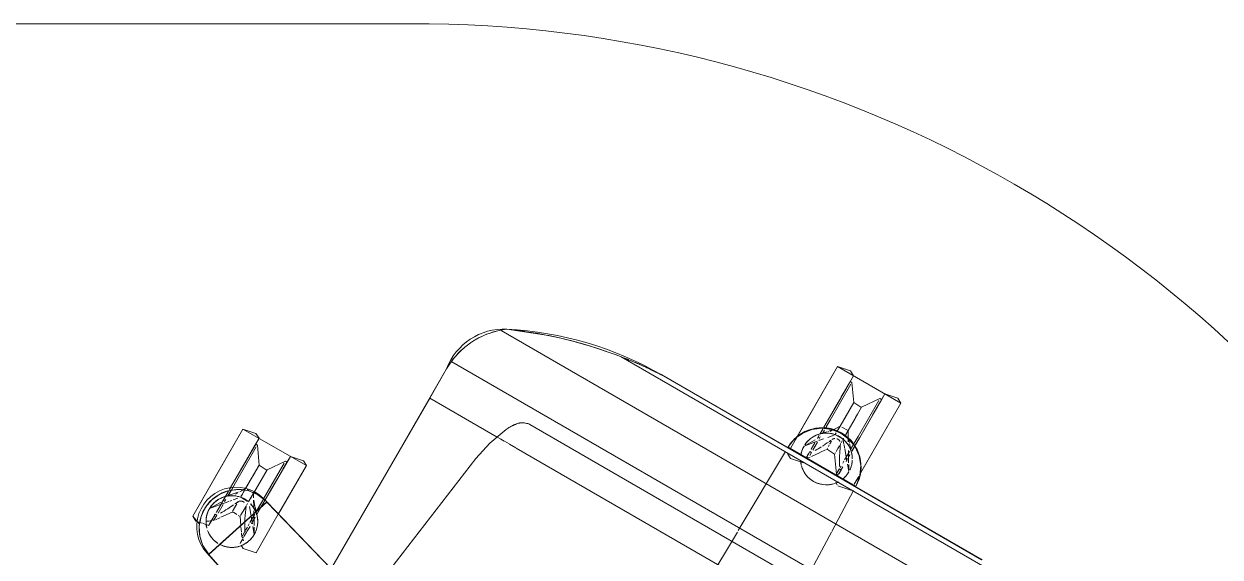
# Model space of a CAD drawing. Header units: inches. Extents: x 6664 to 8129, y 209 to 1287.
# Drawn here: x 7153.6 to 7184.17, y 544.62 to 558.24 of the extents above; entities that cross this region are included whole.
import ezdxf

# ---------------------------------------------------------------- set-up
doc = ezdxf.new("R2010")
doc.units = ezdxf.units.IN
doc.header["$MEASUREMENT"] = 0
doc.layers.add('I-FURN', color=30, linetype='Continuous', lineweight=9)

# ---------------------------------------------------------------- blocks, each defined once
blk = doc.blocks.new('Desk-Worksurface-Teknion-WWWTW3060-R2011 - 30_ x 60_-V101-11th FLOOR POWER _ SIGNAL')
at = {"layer": 'I-FURN'}
blk.add_line((-33.212, -13.762), (-59.556, -13.762), dxfattribs=at)
blk.add_arc((-33.53, -44.312), 30.551, 30.5945, 89.4047, dxfattribs=at)
blk = doc.blocks.new('Allsteel Seating Acuity Work-Conference Chair1 - Fully Adj_ Arms_ Mesh Back-8528734-11th FLOOR POWER _ SIGNAL')
at = {"layer": 'I-FURN', "lineweight": 13}
for p, q in [((-0.935, 15.188), (-0.935, 13.123)), ((0.935, 15.188), (-0.935, 15.188)), ((-0.935, 13.904), (-0.935, 15.188)), ((-0.935, 15.188), (-0.935, 13.904)), ((-0.463, 15.188), (-0.463, 14.977)), ((-0.463, 13.904), (-0.463, 15.188)), ((-0.413, 15.018), (-0.463, 15.018)), ((-0.463, 15.018), (-0.463, 14.964)), ((-0.463, 14.559), (-0.463, 15.018)), ((-0.117, 14.596), (-0.413, 15.018)), ((0.413, 15.018), (0.117, 14.596)), ((0.463, 15.018), (0.413, 15.018)), ((0.463, 15.188), (0.463, 14.977)), ((0.463, 13.904), (0.463, 15.188)), ((0.935, 15.188), (0.935, 13.123)), ((0.935, 15.188), (0.935, 13.904)), ((0.935, 13.904), (0.935, 15.188)), ((-0.463, 14.977), (-0.463, 14.812)), ((-0.463, 14.964), (-0.463, 14.825)), ((-0.463, 14.805), (-0.463, 14.559)), ((-0.463, 14.792), (-0.463, 14.562)), ((-0.413, 14.964), (-0.413, 13.904)), ((-0.413, 13.904), (-0.413, 14.964)), ((0.413, 14.964), (0.413, 13.904)), ((0.413, 13.904), (0.413, 14.964)), ((0.463, 14.977), (0.463, 14.812)), ((0.463, 14.964), (0.463, 14.825)), ((0.463, 14.964), (0.463, 14.964)), ((0.463, 14.559), (0.463, 14.964)), ((0.463, 14.805), (0.463, 14.559)), ((0.463, 14.792), (0.463, 14.622)), ((-0.463, 14.548), (-0.463, 14.249)), ((-0.463, 13.904), (-0.463, 14.548)), ((-0.463, 14.546), (-0.463, 14.243)), ((-0.117, 13.904), (-0.117, 14.596)), ((-0.117, 14.393), (-0.117, 14.288)), ((0.117, 13.904), (0.117, 14.596)), ((0.117, 14.393), (0.117, 14.288)), ((0.463, 14.548), (0.463, 13.904)), ((0.463, 13.904), (0.463, 14.548)), ((0.463, 14.546), (0.463, 13.904)), ((-0.463, 14.242), (-0.463, 13.904)), ((-0.463, 14.237), (-0.463, 13.904)), ((-0.117, 14.259), (-0.117, 13.904)), ((0.117, 14.259), (0.117, 13.904)), ((-0.935, 13.066), (-0.935, 13.904)), ((-0.935, 13.904), (-0.935, 13.066)), ((-0.463, 13.685), (-0.463, 13.904)), ((-0.463, 13.904), (-0.463, 13.671)), ((-0.463, 13.686), (-0.463, 13.904)), ((-0.463, 13.904), (-0.463, 13.672)), ((-0.413, 13.707), (-0.413, 13.904)), ((-0.413, 13.904), (-0.413, 13.698)), ((-0.242, 13.719), (-0.204, 13.761)), ((-0.204, 13.761), (-0.117, 13.904)), ((-0.204, 13.761), (-0.203, 13.761)), ((-0.117, 13.8), (-0.117, 13.904)), ((-0.117, 13.775), (-0.117, 13.904)), ((-0.117, 13.904), (-0.117, 13.793)), ((-0.068, 13.904), (0.117, 13.904)), ((0.117, 13.904), (0.204, 13.761)), ((0.117, 13.904), (0.117, 13.8)), ((0.117, 13.775), (0.117, 13.904)), ((0.117, 13.904), (0.117, 13.793)), ((0.203, 13.761), (0.224, 13.739)), ((0.204, 13.761), (0.219, 13.736)), ((0.413, 13.707), (0.413, 13.904)), ((0.413, 13.904), (0.413, 13.698)), ((0.463, 13.877), (0.463, 13.904)), ((0.463, 13.904), (0.463, 13.876)), ((0.463, 13.685), (0.463, 13.904)), ((0.463, 13.904), (0.463, 13.875)), ((0.463, 13.686), (0.463, 13.877)), ((0.463, 13.876), (0.463, 13.672)), ((0.463, 13.875), (0.463, 13.671)), ((0.935, 13.904), (0.935, 13.071)), ((0.935, 13.071), (0.935, 13.904)), ((-0.463, 13.473), (-0.463, 13.623)), ((-0.463, 13.473), (-0.463, 13.622)), ((-0.463, 13.611), (-0.463, 13.467)), ((-0.463, 13.61), (-0.463, 13.463)), ((-0.463, 13.473), (-0.343, 13.606)), ((-0.413, 13.515), (-0.413, 13.613)), ((-0.413, 13.604), (-0.413, 13.511)), ((-0.325, 13.626), (-0.242, 13.719)), ((-0.269, 13.652), (-0.238, 13.703)), ((-0.171, 13.586), (-0.246, 13.496)), ((-0.136, 13.628), (-0.166, 13.592)), ((-0.117, 13.65), (-0.117, 13.703)), ((-0.117, 13.536), (-0.117, 13.493)), ((-0.117, 13.457), (-0.117, 13.378)), ((0.025, 13.65), (-0.08, 13.65)), ((0.117, 13.65), (0.07, 13.65)), ((0.117, 13.677), (0.117, 13.65)), ((0.117, 13.65), (0.117, 13.677)), ((0.117, 13.602), (0.117, 13.546)), ((0.117, 13.457), (0.117, 13.378)), ((0.135, 13.628), (0.197, 13.555)), ((0.208, 13.542), (0.258, 13.482)), ((0.224, 13.727), (0.264, 13.66)), ((0.234, 13.727), (0.298, 13.656)), ((0.27, 13.467), (0.483, 13.212)), ((0.289, 13.618), (0.313, 13.579)), ((0.318, 13.633), (0.386, 13.558)), ((0.38, 13.467), (0.542, 13.197)), ((0.386, 13.558), (0.423, 13.517)), ((0.413, 13.518), (0.413, 13.634)), ((0.413, 13.625), (0.413, 13.514)), ((0.413, 13.456), (0.413, 13.343)), ((0.453, 13.484), (0.484, 13.45)), ((0.463, 13.513), (0.463, 13.64)), ((0.463, 13.512), (0.463, 13.638)), ((0.463, 13.627), (0.463, 13.505)), ((0.463, 13.625), (0.463, 13.502)), ((-0.43, 13.276), (-0.661, 13)), ((-0.635, 13.042), (-0.495, 13.275)), ((-0.463, 13.438), (-0.463, 13.343)), ((-0.463, 13.433), (-0.463, 13.338)), ((-0.463, 13.214), (-0.463, 13.015)), ((-0.463, 13.206), (-0.463, 13.023)), ((-0.451, 13.349), (-0.413, 13.413)), ((-0.413, 13.368), (-0.413, 13.343)), ((-0.413, 13.262), (-0.413, 13.022)), ((-0.321, 13.407), (-0.403, 13.308)), ((-0.227, 13.057), (-0.136, 13.187)), ((-0.117, 13.376), (-0.117, 13.45)), ((-0.117, 13.3), (-0.117, 13.346)), ((-0.117, 13.243), (-0.117, 13.254)), ((0.117, 13.291), (0.117, 13.45)), ((0.117, 13.243), (0.117, 13.254)), ((0.117, 13.213), (0.413, 12.791)), ((0.413, 13.341), (0.413, 13.21)), ((0.413, 13.176), (0.413, 13.114)), ((0.463, 13.398), (0.463, 13.343)), ((0.463, 13.392), (0.463, 13.331)), ((0.463, 13.279), (0.463, 13.206)), ((0.463, 13.278), (0.463, 13.198)), ((0.53, 13.157), (0.648, 13.015)), ((0.564, 13.161), (0.651, 13.016)), ((-0.935, 13.008), (-0.935, 13.066)), ((-0.935, 13.066), (-0.935, 12.793)), ((-0.935, 12.793), (-0.935, 12.997)), ((-0.463, 12.957), (-0.463, 12.935)), ((-0.463, 12.849), (-0.463, 12.95)), ((-0.463, 12.95), (-0.413, 12.95)), ((-0.463, 12.906), (-0.463, 12.816)), ((-0.463, 12.897), (-0.463, 12.841)), ((-0.463, 12.815), (-0.463, 12.895)), ((-0.413, 12.865), (-0.413, 12.95)), ((-0.362, 12.865), (-0.234, 13.047)), ((0.413, 13.031), (0.413, 12.984)), ((0.413, 12.95), (0.463, 12.95)), ((0.413, 12.822), (0.413, 12.95)), ((0.413, 12.935), (0.413, 12.836)), ((0.463, 13.033), (0.463, 12.986)), ((0.463, 13.027), (0.463, 12.972)), ((0.463, 12.976), (0.463, 12.818)), ((0.463, 12.96), (0.463, 12.843)), ((0.463, 12.95), (0.463, 12.852)), ((0.463, 12.817), (0.463, 12.95)), ((0.935, 12.793), (0.935, 13.028)), ((0.935, 12.997), (0.935, 12.793)), ((-5.987, 12.615), (-6.693, 12.474)), ((-5.864, 12.635), (-5.987, 12.615)), ((-5.846, 12.635), (5.846, 12.635)), ((4.733, 12.755), (-4.733, 12.755)), ((-4.717, 12.754), (4.717, 12.754)), ((-1.002, 12.647), (-1.038, 10.289)), ((-1.038, 10.289), (-1.002, 12.647)), ((-1, 12.772), (-1, 12.787)), ((-1, 12.769), (-1, 12.787)), ((1, 12.769), (-1, 12.769)), ((1, 12.772), (-0.983, 12.772)), ((-0.463, 12.621), (-0.512, 12.611)), ((-0.463, 12.769), (-0.463, 12.829)), ((-0.463, 12.791), (-0.413, 12.791)), ((-0.463, 12.791), (-0.463, 12.791)), ((-0.413, 12.791), (-0.386, 12.83)), ((-0.413, 12.791), (-0.413, 12.791)), ((0.413, 12.791), (0.463, 12.791)), ((0.413, 12.791), (0.413, 12.791)), ((0.463, 12.791), (0.463, 12.791)), ((0.565, 12.565), (0.505, 12.598)), ((0.935, 12.621), (0.592, 12.55)), ((0.999, 12.811), (1, 12.772)), ((0.999, 12.811), (1, 12.769)), ((1.004, 12.647), (1.043, 11.462)), ((1.043, 11.462), (1.004, 12.647)), ((-7.486, 12.258), (-7.725, 12.18)), ((-6.701, 12.472), (-7.15, 12.357)), ((-7.728, 12.179), (-8.73, 11.788)), ((-8.858, 11.684), (-8.991, 11.557)), ((-8.84, 11.684), (8.84, 11.684)), ((-9.072, 11.468), (-9.111, 11.42)), ((-8.991, 11.557), (-9.071, 11.468)), ((1.043, 11.448), (1.283, 4.08)), ((1.283, 4.08), (1.043, 11.448)), ((-9.272, 11.187), (-9.336, 11.071)), ((-9.561, 10.137), (-9.561, 4.022)), ((-9.561, 8.532), (-9.561, 10.137)), ((-9.561, 10.137), (-9.561, 9.277)), ((-9.533, 10.364), (8.516, 10.364)), ((-1.039, 10.245), (-1.134, 4.08)), ((-1.134, 4.08), (-1.039, 10.245)), ((-7.009, 9.973), (7.009, 9.973)), ((-9.561, 9.277), (-9.561, 4.021)), ((-9.561, 9.277), (-7.571, 9.277)), ((-7.548, 9.277), (-7.464, 9.277)), ((-7.463, 9.277), (-7.362, 9.277)), ((-7.357, 9.277), (-7.215, 9.277)), ((-7.209, 9.277), (-7.016, 9.277)), ((-7.009, 9.277), (7.009, 9.277)), ((-9.561, 4.021), (-9.561, 8.532)), ((-8.475, 3.356), (-7.767, 8.532)), ((-13.299, 6.205), (-11.429, 6.205)), ((-13.299, 3.638), (-13.299, 6.205)), ((-13.299, 4.922), (-13.299, 6.205)), ((-13.299, 6.205), (-13.299, 4.922)), ((-12.826, 6.205), (-12.826, 5.994)), ((-12.826, 4.922), (-12.826, 6.205)), ((-11.901, 6.205), (-11.901, 5.994)), ((-11.901, 4.922), (-11.901, 6.205)), ((-11.429, 6.205), (-11.429, 4.78)), ((-11.429, 6.205), (-11.429, 4.922)), ((-11.429, 4.922), (-11.429, 6.205)), ((-12.777, 6.035), (-12.826, 6.035)), ((-12.826, 5.576), (-12.826, 6.035)), ((-12.826, 6.035), (-12.826, 5.981)), ((-12.826, 5.994), (-12.826, 5.829)), ((-12.826, 5.981), (-12.826, 5.842)), ((-12.826, 5.823), (-12.826, 5.576)), ((-12.481, 5.613), (-12.777, 6.035)), ((-12.777, 5.981), (-12.777, 4.922)), ((-12.777, 4.922), (-12.777, 5.981)), ((-11.95, 6.035), (-12.246, 5.613)), ((-11.901, 6.035), (-11.95, 6.035)), ((-11.95, 5.981), (-11.95, 4.922)), ((-11.95, 4.922), (-11.95, 5.981)), ((-11.901, 5.994), (-11.901, 5.829)), ((-11.901, 5.981), (-11.901, 5.842)), ((-11.901, 5.981), (-11.901, 5.981)), ((-11.901, 5.576), (-11.901, 5.981)), ((-11.901, 5.823), (-11.901, 5.576)), ((-12.826, 5.809), (-12.826, 5.579)), ((-12.826, 5.565), (-12.826, 5.266)), ((-12.826, 4.922), (-12.826, 5.565)), ((-12.826, 5.563), (-12.826, 5.26)), ((-12.481, 4.922), (-12.481, 5.613)), ((-12.246, 4.928), (-12.246, 5.613)), ((-11.901, 5.809), (-11.901, 5.579)), ((-11.901, 5.565), (-11.901, 5.373)), ((-11.901, 4.922), (-11.901, 5.565)), ((-11.901, 5.563), (-11.901, 5.367)), ((-12.826, 5.259), (-12.826, 4.922)), ((-12.826, 5.254), (-12.826, 4.922)), ((-12.481, 5.41), (-12.481, 5.306)), ((-12.481, 5.276), (-12.481, 5.056)), ((-12.246, 5.41), (-12.246, 5.306)), ((-12.246, 5.276), (-12.246, 5.186)), ((-11.901, 5.366), (-11.901, 4.922)), ((-11.901, 5.36), (-11.901, 4.922)), ((-13.299, 3.638), (-13.299, 4.922)), ((-13.299, 4.922), (-13.299, 3.638)), ((-12.826, 4.702), (-12.826, 4.922)), ((-12.826, 4.922), (-12.826, 4.688)), ((-12.826, 4.704), (-12.826, 4.922)), ((-12.826, 4.922), (-12.826, 4.689)), ((-12.777, 4.724), (-12.777, 4.922)), ((-12.777, 4.922), (-12.777, 4.716)), ((-12.521, 4.855), (-12.481, 4.922)), ((-12.481, 5.032), (-12.481, 4.922)), ((-12.481, 4.871), (-12.481, 4.922)), ((-12.481, 4.87), (-12.481, 4.922)), ((-12.481, 4.922), (-12.481, 4.867)), ((-11.835, 4.897), (-12.453, 2.995)), ((-11.838, 4.897), (-12.45, 3.012)), ((-12.432, 4.922), (-12.294, 4.922)), ((-12.246, 5.177), (-12.246, 4.928)), ((-12.246, 4.922), (-12.184, 4.818)), ((-12.246, 4.922), (-12.246, 4.817)), ((-12.246, 4.682), (-12.246, 4.922)), ((-12.246, 4.922), (-12.246, 4.81)), ((-11.95, 4.542), (-11.95, 4.915)), ((-11.95, 4.915), (-11.95, 4.716)), ((-11.901, 4.704), (-11.901, 4.908)), ((-11.901, 4.907), (-11.901, 4.689)), ((-11.901, 4.702), (-11.901, 4.907)), ((-11.901, 4.907), (-11.901, 4.688)), ((-11.875, 4.909), (-11.838, 4.898)), ((-11.875, 4.909), (-11.835, 4.897)), ((-11.838, 4.898), (-9.561, 4.245)), ((-11.835, 4.897), (-9.561, 4.239)), ((-9.561, 4.239), (-11.835, 4.897)), ((-11.429, 4.922), (-11.429, 4.773)), ((-11.429, 4.773), (-11.429, 4.922)), ((-12.848, 4.467), (-12.599, 4.743)), ((-12.826, 4.489), (-12.826, 4.652)), ((-12.826, 4.489), (-12.826, 4.651)), ((-12.826, 4.64), (-12.826, 4.483)), ((-12.826, 4.638), (-12.826, 4.479)), ((-12.777, 4.532), (-12.777, 4.699)), ((-12.777, 4.69), (-12.777, 4.529)), ((-12.633, 4.669), (-12.602, 4.721)), ((-12.53, 4.609), (-12.61, 4.513)), ((-12.568, 4.778), (-12.567, 4.778)), ((-12.567, 4.778), (-12.521, 4.855)), ((-12.481, 4.817), (-12.481, 4.871)), ((-12.481, 4.688), (-12.481, 4.87)), ((-12.481, 4.867), (-12.481, 4.81)), ((-12.481, 4.697), (-12.481, 4.766)), ((-12.481, 4.757), (-12.481, 4.686)), ((-12.284, 4.667), (-12.444, 4.667)), ((-12.246, 4.792), (-12.246, 4.721)), ((-12.246, 4.784), (-12.246, 4.71)), ((-12.246, 4.619), (-12.246, 4.555)), ((-12.156, 4.771), (-12.076, 4.638)), ((-12.153, 4.771), (-12.05, 4.656)), ((-12.074, 4.635), (-12.051, 4.597)), ((-12.033, 4.637), (-11.95, 4.545)), ((-11.95, 4.716), (-11.95, 4.533)), ((-11.901, 4.489), (-11.901, 4.701)), ((-11.901, 4.489), (-11.901, 4.699)), ((-11.901, 4.686), (-11.901, 4.483)), ((-11.901, 4.685), (-11.901, 4.479)), ((-11.429, 4.773), (-11.429, 3.638)), ((-11.429, 3.638), (-11.429, 4.773)), ((-12.77, 4.321), (-13.023, 4.019)), ((-13.022, 4.021), (-12.847, 4.313)), ((-12.834, 4.334), (-12.776, 4.43)), ((-12.826, 4.474), (-12.826, 4.36)), ((-12.826, 4.47), (-12.826, 4.352)), ((-12.826, 4.331), (-12.826, 4.025)), ((-12.826, 4.296), (-12.826, 4.015)), ((-12.777, 4.425), (-12.777, 4.36)), ((-12.777, 4.286), (-12.777, 4.029)), ((-12.685, 4.424), (-12.767, 4.325)), ((-12.634, 4.484), (-12.67, 4.441)), ((-12.481, 4.535), (-12.481, 4.51)), ((-12.481, 4.474), (-12.481, 4.396)), ((-12.481, 4.281), (-12.481, 4.468)), ((-12.481, 4.314), (-12.481, 4.276)), ((-12.246, 4.26), (-12.246, 4.537)), ((-12.246, 4.474), (-12.246, 4.396)), ((-12.246, 4.377), (-12.246, 4.32)), ((-12.246, 4.304), (-12.246, 4.266)), ((-12.166, 4.572), (-11.881, 4.23)), ((-12.012, 4.532), (-11.984, 4.484)), ((-11.974, 4.469), (-11.821, 4.214)), ((-11.95, 4.545), (-11.88, 4.467)), ((-11.95, 4.473), (-11.95, 4.227)), ((-11.901, 4.415), (-11.901, 4.216)), ((-11.901, 4.409), (-11.901, 4.223)), ((-12.664, 3.97), (-12.481, 4.23)), ((-12.481, 4.26), (-12.481, 4.271)), ((-12.46, 4.242), (-12.481, 4.23)), ((-12.347, 4.236), (-12.448, 4.241)), ((-12.246, 4.23), (-12.305, 4.233)), ((-12.246, 4.23), (-12.113, 4.041)), ((-12.097, 4.017), (-12.019, 3.906)), ((-11.95, 4.193), (-11.95, 4.131)), ((-11.95, 4.093), (-11.95, 4.002)), ((-11.901, 4.143), (-11.901, 3.989)), ((-11.901, 4.14), (-11.901, 4.003)), ((-11.834, 4.174), (-11.703, 4.017)), ((-11.8, 4.178), (-11.703, 4.017)), ((-12.826, 3.967), (-12.777, 3.967)), ((-12.826, 3.965), (-12.826, 3.914)), ((-12.826, 3.774), (-12.826, 3.935)), ((-12.826, 3.923), (-12.826, 3.818)), ((-12.826, 3.914), (-12.826, 3.842)), ((-12.826, 3.819), (-12.826, 3.911)), ((-12.826, 3.83), (-12.826, 3.664)), ((-12.826, 3.808), (-12.777, 3.808)), ((-12.826, 3.808), (-12.826, 3.808)), ((-12.826, 3.639), (-12.826, 3.774)), ((-12.777, 3.819), (-12.777, 3.967)), ((-12.777, 3.808), (-12.777, 3.808)), ((-12.75, 3.846), (-12.68, 3.946)), ((-12.003, 3.883), (-11.95, 3.808)), ((-11.95, 3.967), (-11.901, 3.967)), ((-11.95, 3.839), (-11.95, 3.967)), ((-11.95, 3.952), (-11.95, 3.853)), ((-11.95, 3.808), (-11.901, 3.808)), ((-11.95, 3.808), (-11.95, 3.808)), ((-11.901, 3.969), (-11.901, 3.835)), ((-11.901, 3.967), (-11.901, 3.869)), ((-11.901, 3.834), (-11.901, 3.967)), ((-11.901, 3.949), (-11.901, 3.86)), ((-11.901, 3.808), (-11.901, 3.808)), ((-11.901, 3.779), (-11.901, 3.674)), ((-11.901, 3.639), (-11.901, 3.774)), ((-13.048, 3.541), (-13.299, 3.638)), ((-12.994, 3.604), (-13.06, 3.59)), ((-12.876, 3.628), (-12.977, 3.607)), ((-12.826, 3.638), (-12.876, 3.628)), ((-12.826, 3.664), (-12.826, 3.639)), ((-11.901, 3.664), (-11.901, 3.639)), ((-11.772, 3.567), (-11.859, 3.615)), ((-11.429, 3.638), (-11.772, 3.567)), ((-11.803, 2.772), (-12.516, 3.004)), ((-12.456, 2.996), (-12.47, 3.001)), ((-12.453, 2.995), (-12.47, 3.001)), ((-12.453, 2.995), (-11.79, 2.768)), ((-11.79, 2.768), (-12.453, 2.995))]:
    blk.add_line(p, q, dxfattribs=at)
at = {"layer": 'I-FURN', "lineweight": 13, "flags": 128}
for points in [[(-0.935, 15.188), (-0.592, 15.259), (-0.463, 15.188)], [(0.463, 15.188), (0.806, 15.259), (0.935, 15.188)], [(-0.117, 14.596), (0.097, 14.584), (0.117, 14.596)], [(-1, 12.787), (-0.96, 13.038), (-0.858, 13.271), (-0.701, 13.47), (-0.498, 13.624), (-0.264, 13.721), (-0.012, 13.756), (0.24, 13.727), (0.477, 13.635), (0.683, 13.487), (0.845, 13.291), (0.953, 13.061), (0.999, 12.811)], [(0.117, 13.213), (-0.097, 13.224), (-0.117, 13.213)], [(-0.512, 12.611), (-0.806, 12.55), (-0.935, 12.621)], [(-7.15, 12.357), (-7.325, 12.307), (-7.486, 12.258)], [(-8.73, 11.788), (-8.795, 11.737), (-8.858, 11.684)], [(-9.111, 11.42), (-9.149, 11.371), (-9.272, 11.187)], [(-9.548, 10.364), (-9.557, 10.251), (-9.561, 10.137)], [(-7.767, 8.532), (-7.656, 9.05), (-7.464, 9.562)], [(-13.299, 6.205), (-12.956, 6.276), (-12.826, 6.205)], [(-11.901, 6.205), (-11.558, 6.276), (-11.429, 6.205)], [(-12.481, 5.613), (-12.267, 5.601), (-12.246, 5.613)], [(-12.47, 3.001), (-12.696, 3.116), (-12.886, 3.285), (-13.027, 3.496), (-13.111, 3.736), (-13.131, 3.989), (-13.087, 4.24), (-12.981, 4.471), (-12.82, 4.667), (-12.615, 4.818), (-12.379, 4.911), (-12.127, 4.942), (-11.875, 4.909)], [(-13.06, 3.59), (-13.17, 3.567), (-13.299, 3.638)]]:
    blk.add_lwpolyline(points, dxfattribs=at)
at = {"layer": 'I-FURN', "lineweight": 13}
for centre, radius, start, end in [((0, 12.769), 1, 0, 180), ((0, 12.756), 1, 119.8669, 149.0509), ((0, 12.756), 1, 77.848, 119.8669), ((0, 13), 0.661, 135, 137.1142), ((0, 13), 0.661, 107.433, 134.1323), ((0, 13), 0.661, 90, 133.5683), ((0, 13), 0.661, 75, 105), ((0, 13), 0.661, 85.0413, 90), ((0, 13), 0.661, 52.9451, 80.3514), ((0, 13), 0.661, 47.4079, 73.6036), ((0, 12.756), 1, 76.0909, 77.848), ((0, 12.756), 1, 32.3148, 76.0909), ((0, 13), 0.661, 42.8858, 45), ((0, 13), 0.661, 30, 45), ((0, 12.756), 1, 149.0509, 163.6429), ((0, 13), 0.661, 156.3158, 176.3449), ((0, 13), 0.661, 157.3828, 176.0132), ((0, 13), 0.661, 137.4041, 155.3106), ((0, 13), 0.661, 137.9923, 148.9836), ((0, 13), 0.661, 37.9849, 42.1286), ((0, 13), 0.661, 31.2322, 37.9849), ((0, 13), 0.661, 17.5854, 27.4275), ((0, 13), 0.661, 15, 26.0192), ((0, 13), 0.661, 5.4449, 15.777), ((0, 13), 0.661, 8.4381, 15), ((0, 12.756), 1, 17.7228, 32.3148), ((0, 12.756), 1, 163.6429, 178.2349), ((0, 13), 0.661, 180, 196.3394), ((0, 13), 0.661, 180, 195), ((0, 13), 0.661, 339.3676, 360), ((0, 13), 0.661, 344.1099, 360), ((0, 12.756), 1, 3.1308, 17.7228), ((-4.717, 3.94), 8.814, 90, 117.0814), ((0, 13), 0.661, 195.5109, 200.6324), ((0, 13), 0.661, 196.4711, 202.2345), ((0, 13), 0.661, 212.4659, 223.328), ((0, 13), 0.661, 212.4959, 222.3307), ((0, 13), 0.661, 213.9865, 223.5227), ((0, 13), 0.661, 310.6572, 315.7414), ((0, 13), 0.661, 317.9299, 326.0135), ((0, 13), 0.661, 318.3532, 327.5341), ((0, 13), 0.661, 318.5645, 327.5029), ((0, 13), 0.661, 225, 270), ((0, 13), 0.661, 225, 237.1115), ((0, 13), 0.661, 225.1621, 235.9505), ((0, 13), 0.661, 236.805, 249.5703), ((0, 13), 0.661, 240, 300), ((0, 13), 0.661, 260.3714, 263.1901), ((0, 13), 0.661, 270, 315), ((0, 13), 0.661, 271.5081, 298.4442), ((0, 13), 0.661, 302.8885, 315), ((0, 13), 0.661, 304.0495, 310.6572), ((-8.018, 10.395), 1.564, 117.0814, 189.495), ((-12.205, 3.961), 1.006, 68.5649, 252), ((-12.132, 3.942), 1, 89.7228, 118.9069), ((-12.132, 3.942), 1, 75.1308, 89.7228), ((-12.132, 3.942), 1, 133.4989, 177.2749), ((-12.364, 4.017), 0.661, 120, 146.2704), ((-12.364, 4.017), 0.661, 105.3675, 134.8811), ((-12.132, 3.942), 1, 118.9069, 133.4989), ((-12.364, 4.017), 0.661, 105, 119.2083), ((-12.364, 4.017), 0.661, 90, 104.5636), ((-12.364, 4.017), 0.661, 80.4464, 98.082), ((-12.364, 4.017), 0.661, 80.6508, 90), ((-12.364, 4.017), 0.661, 0, 73.453), ((-12.364, 4.017), 0.661, 52.9451, 72.6748), ((-12.364, 4.017), 0.661, 137.9923, 178.8045), ((-12.364, 4.017), 0.661, 150, 180), ((-12.364, 4.017), 0.661, 135, 137.1142), ((-12.364, 4.017), 0.661, 45.1189, 50.2351), ((-12.364, 4.017), 0.661, 42.8858, 45), ((-12.364, 4.017), 0.661, 37.9849, 42.1286), ((-12.364, 4.017), 0.661, 17.5854, 37.9849), ((-12.132, 3.942), 1, 177.2749, 235.6429), ((-12.364, 4.017), 0.661, 180.1346, 225), ((-12.364, 4.017), 0.661, 180.2007, 205.819), ((-12.364, 4.017), 0.661, 330, 360), ((-12.364, 4.017), 0.661, 0, 15.777), ((-12.364, 4.017), 0.661, 344.1099, 360), ((-12.364, 4.017), 0.661, 209.5204, 222.3307), ((-12.364, 4.017), 0.661, 210, 225), ((-12.364, 4.017), 0.661, 273.121, 338.2937), ((-12.364, 4.017), 0.661, 315, 330), ((-12.364, 4.017), 0.661, 317.6693, 331.2891), ((-12.364, 4.017), 0.661, 230.3406, 267.3923), ((-12.364, 4.017), 0.661, 234.0642, 235.9505), ((-12.364, 4.017), 0.661, 234.1948, 240), ((-12.364, 4.017), 0.661, 235.9505, 248.3638), ((-12.364, 4.017), 0.661, 240, 267.5153), ((-12.364, 4.017), 0.661, 272.5697, 315), ((-12.364, 4.017), 0.661, 276.8099, 290.4297), ((-12.364, 4.017), 0.661, 290.4297, 298.4442), ((-12.364, 4.017), 0.661, 304.0495, 310.6572), ((-12.364, 4.017), 0.661, 314.0049, 317.6693), ((-12.132, 3.942), 1, 235.6429, 250.2349)]:
    blk.add_arc(centre, radius, start, end, dxfattribs=at)
for points in [[(-0.439, 13.494), (-0.447, 13.486), (-0.455, 13.479), (-0.463, 13.471)], [(-0.413, 13.515), (-0.422, 13.508), (-0.43, 13.501), (-0.439, 13.494)], [(-0.315, 13.581), (-0.348, 13.563), (-0.381, 13.541), (-0.413, 13.515)], [(-0.216, 13.624), (-0.236, 13.617), (-0.256, 13.61), (-0.276, 13.601)], [(-0.117, 13.65), (-0.146, 13.645), (-0.175, 13.638), (-0.205, 13.628)], [(-0.167, 13.407), (-0.157, 13.43), (-0.147, 13.453), (-0.137, 13.476)], [(0.025, 13.66), (0.008, 13.661), (-0.009, 13.661), (-0.025, 13.66)], [(0.117, 13.65), (0.089, 13.655), (0.057, 13.659), (0.025, 13.66)], [(0.117, 13.52), (0.151, 13.44), (0.188, 13.361), (0.227, 13.283)], [(0.408, 13.52), (0.386, 13.537), (0.363, 13.553), (0.34, 13.568)], [(0.463, 13.471), (0.455, 13.479), (0.439, 13.494), (0.422, 13.508), (0.413, 13.515)], [(-0.357, 13.044), (-0.326, 13.096), (-0.296, 13.148), (-0.268, 13.202)], [(-0.254, 13.23), (-0.246, 13.245), (-0.238, 13.261), (-0.23, 13.278)], [(-0.226, 13.284), (-0.209, 13.319), (-0.193, 13.354), (-0.177, 13.389)], [(0.229, 13.28), (0.237, 13.263), (0.245, 13.247), (0.253, 13.231)], [(0.259, 13.221), (0.274, 13.192), (0.29, 13.163), (0.306, 13.135)], [(-0.661, 13), (-0.661, 12.935), (-0.651, 12.877), (-0.637, 12.827)], [(0.309, 13.127), (0.333, 13.084), (0.358, 13.042), (0.384, 12.999)], [(0.637, 12.827), (0.651, 12.877), (0.661, 12.935), (0.661, 13)], [(-8.73, 11.788), (-8.422, 11.925), (-7.79, 12.174), (-6.806, 12.463), (-6.127, 12.596), (-5.783, 12.647)], [(-5.783, 12.647), (-5.81, 12.643), (-5.837, 12.639), (-5.864, 12.635)], [(-5.575, 12.676), (-5.645, 12.667), (-5.714, 12.657), (-5.783, 12.647)], [(-5.495, 12.686), (-5.521, 12.683), (-5.548, 12.68), (-5.575, 12.676)], [(-0.633, 12.813), (-0.628, 12.795), (-0.622, 12.78), (-0.616, 12.766)], [(-9.368, 11.005), (-9.391, 10.956), (-9.433, 10.857), (-9.486, 10.694), (-9.526, 10.527), (-9.542, 10.418), (-9.548, 10.364)], [(-12.685, 4.594), (-12.716, 4.577), (-12.747, 4.556), (-12.777, 4.532)], [(-12.339, 4.677), (-12.355, 4.678), (-12.372, 4.678), (-12.389, 4.678)], [(-12.246, 4.667), (-12.275, 4.672), (-12.306, 4.676), (-12.339, 4.677)], [(-12.802, 4.511), (-12.811, 4.504), (-12.819, 4.496), (-12.826, 4.489)], [(-12.777, 4.532), (-12.786, 4.525), (-12.794, 4.518), (-12.802, 4.511)], [(-12.522, 4.444), (-12.509, 4.472), (-12.497, 4.501), (-12.485, 4.53)], [(-12.246, 4.537), (-12.205, 4.439), (-12.16, 4.343), (-12.11, 4.248)], [(-11.953, 4.535), (-11.976, 4.553), (-12, 4.57), (-12.023, 4.585)], [(-11.901, 4.489), (-11.909, 4.496), (-11.925, 4.511), (-11.942, 4.525), (-11.95, 4.532)], [(-13.024, 4.015), (-13.024, 3.951), (-13.015, 3.889), (-13.001, 3.843)], [(-12.105, 4.238), (-12.094, 4.217), (-12.083, 4.196), (-12.071, 4.176)], [(-12.054, 4.144), (-12.021, 4.085), (-11.987, 4.026), (-11.95, 3.967)], [(-11.726, 3.844), (-11.713, 3.894), (-11.703, 3.952), (-11.703, 4.017)], [(-11.707, 4.084), (-11.708, 4.099), (-11.71, 4.115), (-11.713, 4.131)], [(-12.997, 3.83), (-12.985, 3.789), (-12.97, 3.756), (-12.956, 3.725)], [(-11.901, 3.774), (-11.889, 3.762), (-11.875, 3.751), (-11.862, 3.741)], [(-11.784, 3.7), (-11.766, 3.734), (-11.746, 3.777), (-11.73, 3.83)]]:
    blk.add_open_spline(points, degree=3, dxfattribs=at)
for points, knots in [([(-0.025, 13.66), (-0.033, 13.66), (-0.065, 13.658), (-0.096, 13.654), (-0.117, 13.65)], [0.6, 0.6, 0.6, 0.6, 0.7, 1, 1, 1, 1]), ([(-0.117, 13.52), (-0.111, 13.528), (-0.102, 13.538), (-0.088, 13.549), (-0.08, 13.555), (-0.077, 13.557)], [0, 0, 0, 0, 0.1, 0.15, 0.2, 0.2, 0.2, 0.2]), ([(-0.027, 13.581), (-0.025, 13.581), (-0.021, 13.582), (-0.011, 13.583), (0, 13.584), (0.012, 13.583), (0.021, 13.582), (0.034, 13.579), (0.049, 13.574), (0.065, 13.564), (0.073, 13.56), (0.077, 13.557)], [0.4, 0.4, 0.4, 0.4, 0.425, 0.45, 0.5, 0.55, 0.575, 0.6, 0.7, 0.75, 0.798816, 0.798816, 0.798816, 0.798816]), ([(0.554, 13.36), (0.55, 13.365), (0.544, 13.375), (0.53, 13.394), (0.505, 13.427), (0.48, 13.454), (0.463, 13.471)], [0.75, 0.75, 0.75, 0.75, 0.78125, 0.8125, 0.875, 1, 1, 1, 1]), ([(-0.607, 13.261), (-0.608, 13.258), (-0.612, 13.25), (-0.617, 13.236), (-0.623, 13.221), (-0.63, 13.2), (-0.637, 13.174), (-0.645, 13.144), (-0.653, 13.104), (-0.658, 13.069), (-0.659, 13.046), (-0.659, 13.041)], [0.450883, 0.450883, 0.450883, 0.450883, 0.46875, 0.5, 0.53125, 0.5625, 0.625, 0.6875, 0.75, 0.875, 0.9088287, 0.9088287, 0.9088287, 0.9088287]), ([(-0.487, 13.447), (-0.495, 13.437), (-0.511, 13.418), (-0.53, 13.394), (-0.544, 13.375), (-0.55, 13.365), (-0.554, 13.36)], [0.0588043, 0.0588043, 0.0588043, 0.0588043, 0.125, 0.1875, 0.21875, 0.25, 0.25, 0.25, 0.25]), ([(0.617, 13.236), (0.615, 13.241), (0.611, 13.252), (0.603, 13.269), (0.598, 13.282), (0.594, 13.289)], [0.5, 0.5, 0.5, 0.5, 0.53125, 0.5625, 0.6045608, 0.6045608, 0.6045608, 0.6045608]), ([(-5.783, 12.647), (-5.735, 12.654), (-5.639, 12.668), (-5.495, 12.687), (-5.375, 12.7), (-5.291, 12.709), (-5.243, 12.714), (-5.207, 12.718), (-5.17, 12.721), (-5.12, 12.726), (-5.057, 12.731), (-4.996, 12.736), (-4.957, 12.739), (-4.935, 12.74), (-4.92, 12.742), (-4.904, 12.743), (-4.881, 12.744), (-4.84, 12.747), (-4.78, 12.751), (-4.735, 12.753), (-4.72, 12.754), (-4.717, 12.754), (-4.717, 12.754), (-4.718, 12.754)], [0, 0, 0, 0, 0.0625, 0.125, 0.1875, 0.21875, 0.234375, 0.25, 0.265625, 0.28125, 0.3125, 0.34375, 0.359375, 0.3671875, 0.375, 0.3828125, 0.390625, 0.40625, 0.4375, 0.46875, 0.484375, 0.4921875, 0.5, 0.5, 0.5, 0.5]), ([(-5.287, 12.71), (-5.311, 12.707), (-5.359, 12.702), (-5.428, 12.694), (-5.473, 12.689), (-5.495, 12.686)], [0.75, 0.75, 0.75, 0.75, 0.78125, 0.8125, 0.84002404, 0.84002404, 0.84002404, 0.84002404]), ([(-5.206, 12.718), (-5.209, 12.717), (-5.236, 12.715), (-5.263, 12.712), (-5.287, 12.71)], [0.71502317, 0.71502317, 0.71502317, 0.71502317, 0.71875, 0.75, 0.75, 0.75, 0.75]), ([(-4.999, 12.736), (-5.005, 12.735), (-5.017, 12.734), (-5.041, 12.732), (-5.082, 12.729), (-5.139, 12.724), (-5.185, 12.72), (-5.206, 12.718)], [0.625, 0.625, 0.625, 0.625, 0.6328125, 0.640625, 0.65625, 0.6875, 0.71502317, 0.71502317, 0.71502317, 0.71502317]), ([(-4.905, 12.743), (-4.909, 12.742), (-4.928, 12.741), (-4.954, 12.739), (-4.981, 12.737), (-4.993, 12.736), (-4.999, 12.736)], [0.58944876, 0.58944876, 0.58944876, 0.58944876, 0.59375, 0.609375, 0.6171875, 0.625, 0.625, 0.625, 0.625]), ([(-4.718, 12.754), (-4.72, 12.754), (-4.728, 12.753), (-4.761, 12.752), (-4.822, 12.748), (-4.879, 12.744), (-4.905, 12.743)], [0.5, 0.5, 0.5, 0.5, 0.515625, 0.53125, 0.5625, 0.58944876, 0.58944876, 0.58944876, 0.58944876]), ([(-9.561, 10.137), (-9.561, 10.301), (-9.531, 10.546), (-9.449, 10.814), (-9.389, 10.961), (-9.339, 11.069), (-9.282, 11.173), (-9.199, 11.306), (-9.033, 11.527), (-8.858, 11.692), (-8.73, 11.788)], [0, 0, 0, 0, 0.25, 0.375, 0.4375, 0.5, 0.5625, 0.625, 0.75, 1, 1, 1, 1]), ([(-7.464, 9.562), (-7.451, 9.596), (-7.427, 9.645), (-7.395, 9.698), (-7.375, 9.727), (-7.36, 9.748), (-7.344, 9.77), (-7.322, 9.799), (-7.293, 9.834), (-7.261, 9.866), (-7.234, 9.888), (-7.212, 9.903), (-7.19, 9.917), (-7.159, 9.933), (-7.102, 9.956), (-7.048, 9.969), (-7.009, 9.973)], [0, 0, 0, 0, 0.166667, 0.25, 0.291667, 0.333333, 0.375, 0.416667, 0.5, 0.583333, 0.625, 0.666667, 0.708333, 0.75, 0.833333, 1, 1, 1, 1]), ([(-12.492, 4.665), (-12.521, 4.659), (-12.583, 4.642), (-12.646, 4.618), (-12.678, 4.598)], [0.0379111, 0.0379111, 0.0379111, 0.0379111, 0.3333333, 0.6666667, 0.6666667, 0.6666667, 0.6666667]), ([(-12.388, 4.677), (-12.397, 4.677), (-12.429, 4.675), (-12.46, 4.671), (-12.481, 4.667)], [0.6, 0.6, 0.6, 0.6, 0.7, 1, 1, 1, 1]), ([(-12.481, 4.537), (-12.475, 4.545), (-12.465, 4.555), (-12.452, 4.567), (-12.441, 4.574), (-12.429, 4.582), (-12.412, 4.591), (-12.397, 4.597), (-12.384, 4.599), (-12.375, 4.6), (-12.363, 4.601), (-12.352, 4.6), (-12.343, 4.599), (-12.338, 4.598), (-12.336, 4.598)], [0, 0, 0, 0, 0.1, 0.15, 0.2, 0.25, 0.3, 0.4, 0.425, 0.45, 0.5, 0.55, 0.575, 0.6, 0.6, 0.6, 0.6]), ([(-12.943, 4.335), (-12.946, 4.329), (-12.955, 4.312), (-12.966, 4.29), (-12.974, 4.269), (-12.979, 4.259), (-12.981, 4.253)], [0.3361085, 0.3361085, 0.3361085, 0.3361085, 0.375, 0.4375, 0.46875, 0.5, 0.5, 0.5, 0.5]), ([(-12.826, 4.489), (-12.844, 4.471), (-12.868, 4.445), (-12.894, 4.411), (-12.904, 4.397), (-12.908, 4.391), (-12.908, 4.391)], [0, 0, 0, 0, 0.125, 0.1875, 0.21875, 0.2211538, 0.2211538, 0.2211538, 0.2211538]), ([(-12.724, 4.055), (-12.687, 4.118), (-12.622, 4.233), (-12.566, 4.353), (-12.541, 4.406)], [0.1592665, 0.1592665, 0.1592665, 0.1592665, 0.5, 0.7756589, 0.7756589, 0.7756589, 0.7756589]), ([(-11.81, 4.377), (-11.813, 4.382), (-11.82, 4.392), (-11.834, 4.411), (-11.859, 4.445), (-11.884, 4.471), (-11.901, 4.489)], [0.75, 0.75, 0.75, 0.75, 0.78125, 0.8125, 0.875, 1, 1, 1, 1]), ([(-11.747, 4.253), (-11.749, 4.259), (-11.753, 4.269), (-11.762, 4.29), (-11.769, 4.305), (-11.774, 4.316)], [0.5, 0.5, 0.5, 0.5, 0.53125, 0.5625, 0.6240694, 0.6240694, 0.6240694, 0.6240694]), ([(-12.981, 4.253), (-12.983, 4.248), (-12.986, 4.238), (-12.993, 4.217), (-13.001, 4.192), (-13.009, 4.161), (-13.017, 4.121), (-13.023, 4.073), (-13.024, 4.035), (-13.024, 4.017)], [0.5, 0.5, 0.5, 0.5, 0.53125, 0.5625, 0.625, 0.6875, 0.75, 0.875, 1, 1, 1, 1]), ([(-11.703, 4.017), (-11.703, 4.035), (-11.704, 4.057), (-11.706, 4.08), (-11.707, 4.084)], [0, 0, 0, 0, 0.125, 0.1484338, 0.1484338, 0.1484338, 0.1484338]), ([(-12.922, 3.709), (-12.908, 3.715), (-12.874, 3.734), (-12.843, 3.758), (-12.826, 3.774)], [0.1611088, 0.1611088, 0.1611088, 0.1611088, 0.5, 1, 1, 1, 1])]:
    blk.add_open_spline(points, degree=3, knots=knots, dxfattribs=at)

msp = doc.modelspace()

# ---------------------------------------------------------------- block references
at = {"layer": 'I-FURN'}
for name, p, rotation in [('Desk-Worksurface-Teknion-WWWTW3060-R2011 - 30_ x 60_-V101-11th FLOOR POWER _ SIGNAL', (7197.169, 572.002), 2.957558666942196e-06), ('Allsteel Seating Acuity Work-Conference Chair1 - Fully Adj_ Arms_ Mesh Back-8528734-11th FLOOR POWER _ SIGNAL', (7167.612, 535.87), 329.9998874387214)]:
    msp.add_blockref(name, p, dxfattribs=dict(at, rotation=rotation))

doc.saveas('drawing.dxf')
